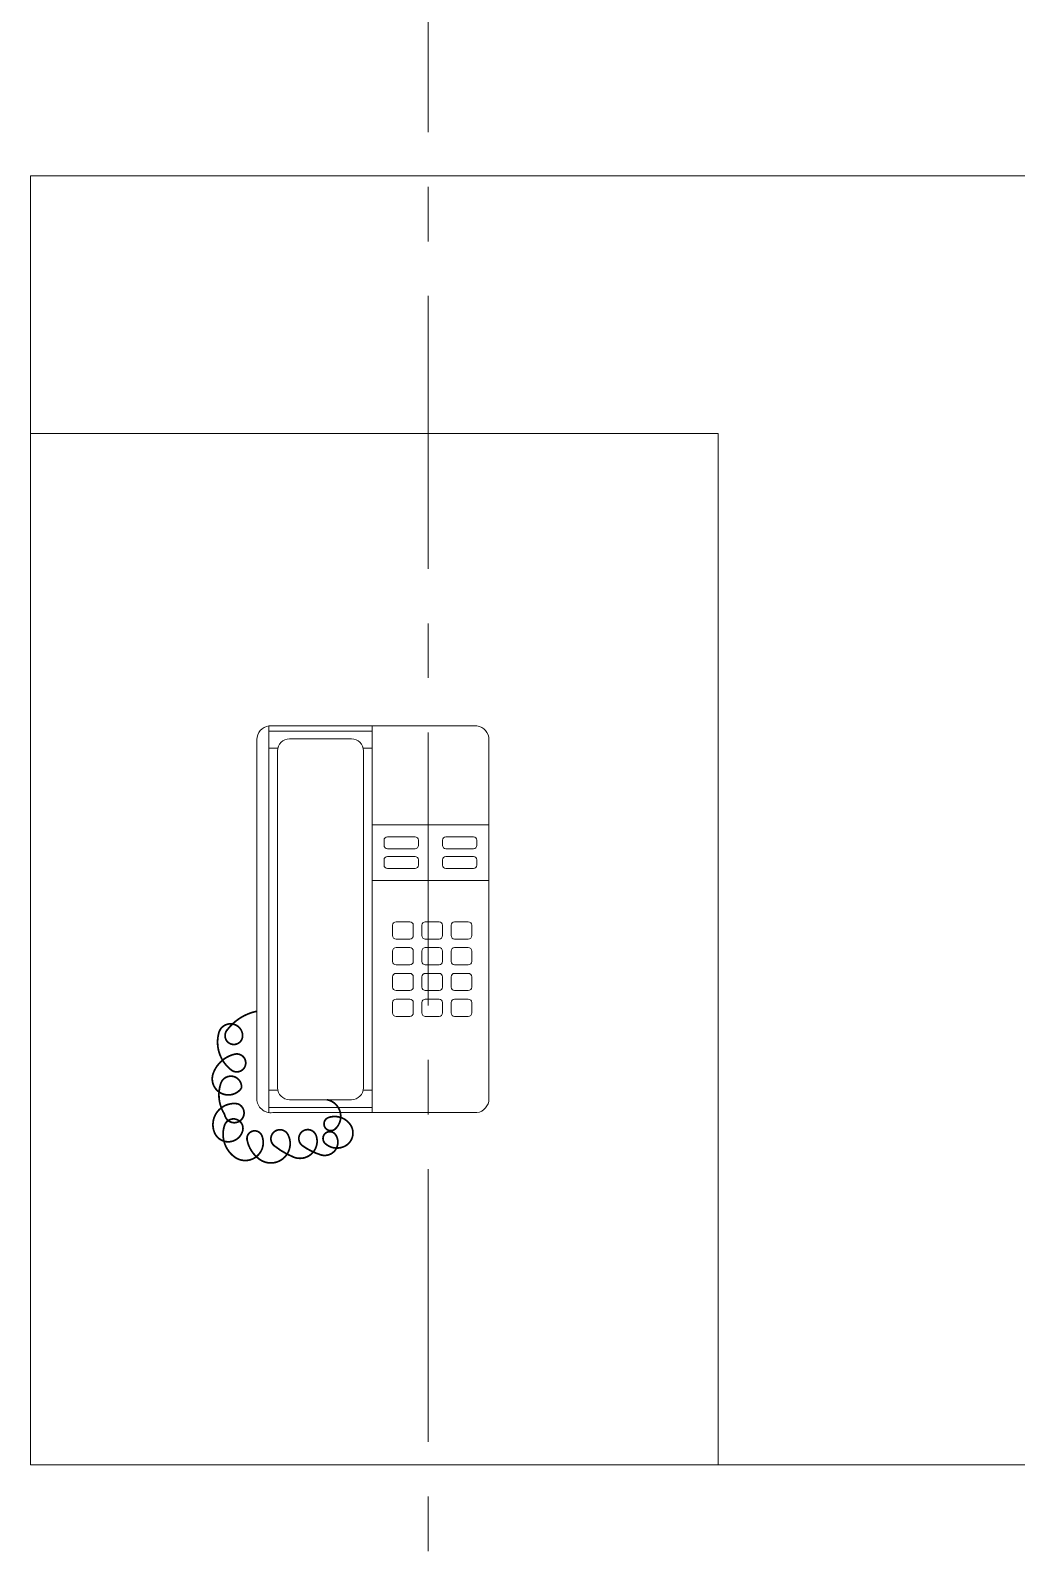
# Model space of a CAD drawing. Header units: millimetres. Extents: x 26027 to 581921, y 7230 to 233891.
# Drawn here: x 531517 to 532091, y 143589 to 144475 of the extents above; entities that cross this region are included whole.
import ezdxf

# ---------------------------------------------------------------- set-up
doc = ezdxf.new("R2010")
doc.units = ezdxf.units.MM
doc.header["$LTSCALE"] = 5
doc.linetypes.add('CENTER', pattern=[50.8, 31.75, -6.35, 6.35, -6.35])
doc.linetypes.add('HIDDEN', pattern=[9.525, 6.35, -3.175])
doc.layers.get('0').update_dxf_attribs({"color": 252})
doc.layers.add('axes', color=252, linetype='Continuous')
doc.layers.add('Medical Equipment and Furniture', color=252, linetype='Continuous', lineweight=0)

# ---------------------------------------------------------------- blocks, each defined once
blk = doc.blocks.new('DM20079-P')
at = {"color": 0}
for p, q in [((-0.06163, 0.225), (0.05937, 0.225)), ((-0.06163, 0.225), (-0.06163, 0)), ((-0.06163, 0.222), (-0.00163, 0.222)), ((-0.00163, 0.225), (-0.00163, 0)), ((-0.06863, 0.217), (-0.06863, 0.008)), ((-0.04963, 0.2175), (-0.01363, 0.2175)), ((0.06637, 0.217), (0.06637, 0.008)), ((-0.06163, 0.212), (-0.05646, 0.212)), ((-0.05663, 0.2105), (-0.05663, 0.0145)), ((-0.00679, 0.212), (-0.00163, 0.212)), ((-0.00663, 0.2105), (-0.00663, 0.0145)), ((-0.00163, 0.1675), (0.06637, 0.1675)), ((-0.00163, 0.135), (0.06637, 0.135)), ((-0.06163, 0.013), (-0.05646, 0.013)), ((-0.00679, 0.013), (-0.00163, 0.013)), ((-0.06163, 0.003), (-0.00163, 0.003)), ((-0.05937, 0), (0.05937, 0)), ((-0.04963, 0.0075), (-0.01363, 0.0075))]:
    blk.add_line(p, q, dxfattribs=at)
for points in [[(0.00737, 0.1605, 0.414214), (0.00537, 0.1585), (0.00537, 0.1555, 0.414214), (0.00737, 0.1535), (0.02337, 0.1535, 0.414214), (0.02537, 0.1555), (0.02537, 0.1585, 0.414214), (0.02337, 0.1605)], [(0.05737, 0.1535, 0.414214), (0.05937, 0.1555), (0.05937, 0.1585, 0.414214), (0.05737, 0.1605), (0.04137, 0.1605, 0.414214), (0.03937, 0.1585), (0.03937, 0.1555, 0.414214), (0.04137, 0.1535)], [(0.02337, 0.142, 0.414214), (0.02537, 0.144), (0.02537, 0.147, 0.414214), (0.02337, 0.149), (0.00737, 0.149, 0.414214), (0.00537, 0.147), (0.00537, 0.144, 0.414214), (0.00737, 0.142)], [(0.05737, 0.142, 0.414214), (0.05937, 0.144), (0.05937, 0.147, 0.414214), (0.05737, 0.149), (0.04137, 0.149, 0.414214), (0.03937, 0.147), (0.03937, 0.144, 0.414214), (0.04137, 0.142)], [(0.01037, 0.103, 0.414214), (0.01237, 0.101), (0.02037, 0.101, 0.414214), (0.02237, 0.103), (0.02237, 0.109, 0.414214), (0.02037, 0.111), (0.01237, 0.111, 0.414214), (0.01037, 0.109)], [(0.02737, 0.103, 0.414214), (0.02937, 0.101), (0.03737, 0.101, 0.414214), (0.03937, 0.103), (0.03937, 0.109, 0.414214), (0.03737, 0.111), (0.02937, 0.111, 0.414214), (0.02737, 0.109)], [(0.04437, 0.103, 0.414214), (0.04637, 0.101), (0.05437, 0.101, 0.414214), (0.05637, 0.103), (0.05637, 0.109, 0.414214), (0.05437, 0.111), (0.04637, 0.111, 0.414214), (0.04437, 0.109)], [(0.01037, 0.088, 0.414214), (0.01237, 0.086), (0.02037, 0.086, 0.414214), (0.02237, 0.088), (0.02237, 0.094, 0.414214), (0.02037, 0.096), (0.01237, 0.096, 0.414214), (0.01037, 0.094)], [(0.02737, 0.088, 0.414214), (0.02937, 0.086), (0.03737, 0.086, 0.414214), (0.03937, 0.088), (0.03937, 0.094, 0.414214), (0.03737, 0.096), (0.02937, 0.096, 0.414214), (0.02737, 0.094)], [(0.04437, 0.088, 0.414214), (0.04637, 0.086), (0.05437, 0.086, 0.414214), (0.05637, 0.088), (0.05637, 0.094, 0.414214), (0.05437, 0.096), (0.04637, 0.096, 0.414214), (0.04437, 0.094)], [(0.01037, 0.073, 0.414214), (0.01237, 0.071), (0.02037, 0.071, 0.414214), (0.02237, 0.073), (0.02237, 0.079, 0.414214), (0.02037, 0.081), (0.01237, 0.081, 0.414214), (0.01037, 0.079)], [(0.02737, 0.073, 0.414214), (0.02937, 0.071), (0.03737, 0.071, 0.414214), (0.03937, 0.073), (0.03937, 0.079, 0.414214), (0.03737, 0.081), (0.02937, 0.081, 0.414214), (0.02737, 0.079)], [(0.04437, 0.073, 0.414214), (0.04637, 0.071), (0.05437, 0.071, 0.414214), (0.05637, 0.073), (0.05637, 0.079, 0.414214), (0.05437, 0.081), (0.04637, 0.081, 0.414214), (0.04437, 0.079)], [(0.01037, 0.058, 0.414214), (0.01237, 0.056), (0.02037, 0.056, 0.414214), (0.02237, 0.058), (0.02237, 0.064, 0.414214), (0.02037, 0.066), (0.01237, 0.066, 0.414214), (0.01037, 0.064)], [(0.02737, 0.058, 0.414214), (0.02937, 0.056), (0.03737, 0.056, 0.414214), (0.03937, 0.058), (0.03937, 0.064, 0.414214), (0.03737, 0.066), (0.02937, 0.066, 0.414214), (0.02737, 0.064)], [(0.04437, 0.058, 0.414214), (0.04637, 0.056), (0.05437, 0.056, 0.414214), (0.05637, 0.058), (0.05637, 0.064, 0.414214), (0.05437, 0.066), (0.04637, 0.066, 0.414214), (0.04437, 0.064)]]:
    blk.add_lwpolyline(points, format="xyb", close=True, dxfattribs=at)
at = {"color": 0, "const_width": 0.001}
blk.add_lwpolyline([(-0.06863, 0.05898, 0.184574), (-0.08613, 0.0478, 1.44364), (-0.07692, 0.04516, 0.837915), (-0.09074, 0.04648, 0.30536), (-0.0835, 0.02477, 1.584726), (-0.08153, 0.03398, 0.253153), (-0.09403, 0.0228, 0.874198), (-0.07758, 0.01424, 0.915253), (-0.08968, 0.0168, 0.223821), (-0.08738, -0.00107, 1.703343), (-0.07955, 0.00504, 0.588962), (-0.09337, -0.01141, 0.717795), (-0.07692, -0.01075, 0.983104), (-0.08745, -0.00746, 0.326362), (-0.08153, -0.02588, 0.758716), (-0.06573, -0.01338, 0.906186), (-0.07429, -0.01602, 0.189488), (-0.06705, -0.0272, 0.7948), (-0.05059, -0.01273, 1.223996), (-0.05849, -0.01931, 0.072149), (-0.0473, -0.02588, 0.645886), (-0.03414, -0.01338, 1.366917), (-0.04204, -0.01931, 0.078415), (-0.03151, -0.02457, 0.723006), (-0.02295, -0.01273, 1.105484), (-0.02887, -0.01799, 0.327892), (-0.01703, -0.01931, 0.446638), (-0.01439, -0.00681, 0.327263), (-0.0269, -0.00286, 1.240441), (-0.02295, -0.00944, 0.611307), (-0.02784, 0.0075)], format="xyb", dxfattribs=at)
at = {"color": 0}
for centre, radius, start, end in [((-0.0605, 0.21695), 0.00813, 97.96327, 179.66488), ((0.05825, 0.21695), 0.00813, 0.33512, 82.03673), ((-0.04963, 0.2105), 0.007, 90, 180), ((-0.01363, 0.2105), 0.007, 0, 90), ((-0.04963, 0.0145), 0.007, 180, 270), ((-0.01363, 0.0145), 0.007, 270, 0), ((-0.0605, 0.00805), 0.00813, 180.33512, 277.96327), ((0.05825, 0.00805), 0.00813, 277.96327, 359.66488)]:
    blk.add_arc(centre, radius, start, end, dxfattribs=at)
blk = doc.blocks.new('GF21043-P')
at = {"color": 0}
for p, q in [((0.8, 0.75), (-0.8, 0.75)), ((-0.8, 0.75), (-0.8, 0)), ((-0.8, 0), (0.8, 0))]:
    blk.add_line(p, q, dxfattribs=at)
at = {"color": 0, "linetype": 'HIDDEN'}
for p, q in [((-0.8, 0.6), (-0.4, 0.6)), ((-0.4, 0.6), (-0.4, 0))]:
    blk.add_line(p, q, dxfattribs=at)

msp = doc.modelspace()

# ---------------------------------------------------------------- linework, layer by layer
at = {"layer": 'axes', "linetype": 'CENTER', "lineweight": 0}
msp.add_line((531748.77, 120285.59, 0), (531748.77, 205820.27, 0), dxfattribs=at)

# ---------------------------------------------------------------- block references
at = {"layer": 'Medical Equipment and Furniture', "extrusion": (8.17187e-07, 1.19934e-18, 1), "xscale": 1000.000000000002, "yscale": 1000.000000000002, "zscale": 1000.000000000002}
msp.add_blockref('GF21043-P', (532317.35, 143640.27, 0.44), dxfattribs=at)
at = {"layer": 'Medical Equipment and Furniture', "extrusion": (-8.17187e-07, 9.34116e-11, -1), "xscale": -1000.000000000002, "yscale": 1000.000000000005, "zscale": 1000.000000000002}
msp.add_blockref('DM20079-P', (-531717.68, 143845.19, -0.45), dxfattribs=at)

doc.saveas('drawing.dxf')
